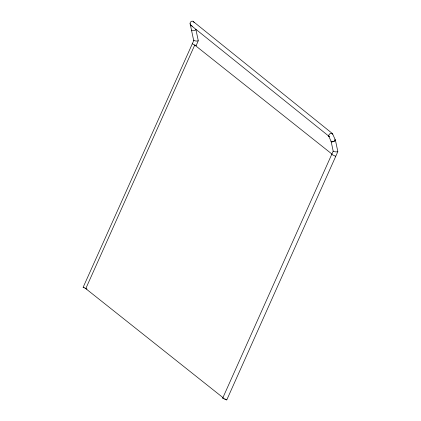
<?xml version="1.0" encoding="UTF-8"?>
<svg xmlns="http://www.w3.org/2000/svg" width="421" height="421" viewBox="0 0 421 421"><rect width="100%" height="100%" fill="white"/><g stroke="black" fill="none" stroke-linecap="round" stroke-linejoin="round"><path stroke-width="0.63" d="M86.984 289.074L83.153 287.28L193.96 40.121M85.773 288.643L194.734 45.063L196.191 45.494L198.296 40.784L195.923 29.57M335.469 140.409L337.847 151.628L226.777 399.918L225.319 399.482L222.704 398.124L333.185 151.139L331.095 141.282A2.231 0.584 -12 0 0 334.137 141.23A2.231 0.584 -12 0 0 334.816 140.119M192.171 43.668L194.734 45.063L332.09 154.165M83.153 287.28L84.126 287.522M222.704 398.124L223.262 398.219M331.906 154.544L335.737 156.338L335.437 156.102M329.59 136.772L191.087 25.465C188.061 23.134 192.144 18.871 194.165 22.455M224.682 398.782L225.214 399.024M192.234 26.197L191.087 25.465M225.709 399.266L226.14 399.487M197.996 40.542C198.265 41.505 194.497 40.979 193.639 40.295L190.097 23.576M337.542 151.386C337.816 152.349 334.042 151.823 333.185 151.139M195.891 45.258L196.191 45.494M226.477 399.682L226.777 399.918M85.195 288.18L223.13 397.74M335.29 139.888L332.637 133.931C331.48 132.126 328.396 134.267 328.727 136.083L331.28 141.803M193.16 21.455L332.464 133.599M328.727 136.083L328.901 136.415M332.637 133.931L332.674 134.336M195.623 29.328A2.231 0.584 -12 0 1 193.755 30.596A2.231 0.584 -12 0 1 191.834 30.08M334.79 139.751A2.231 0.668 -24 0 1 334.811 140.725A2.231 0.668 -24 0 1 332.043 141.919A2.231 0.668 -24 0 1 331.543 141.156"/></g></svg>
